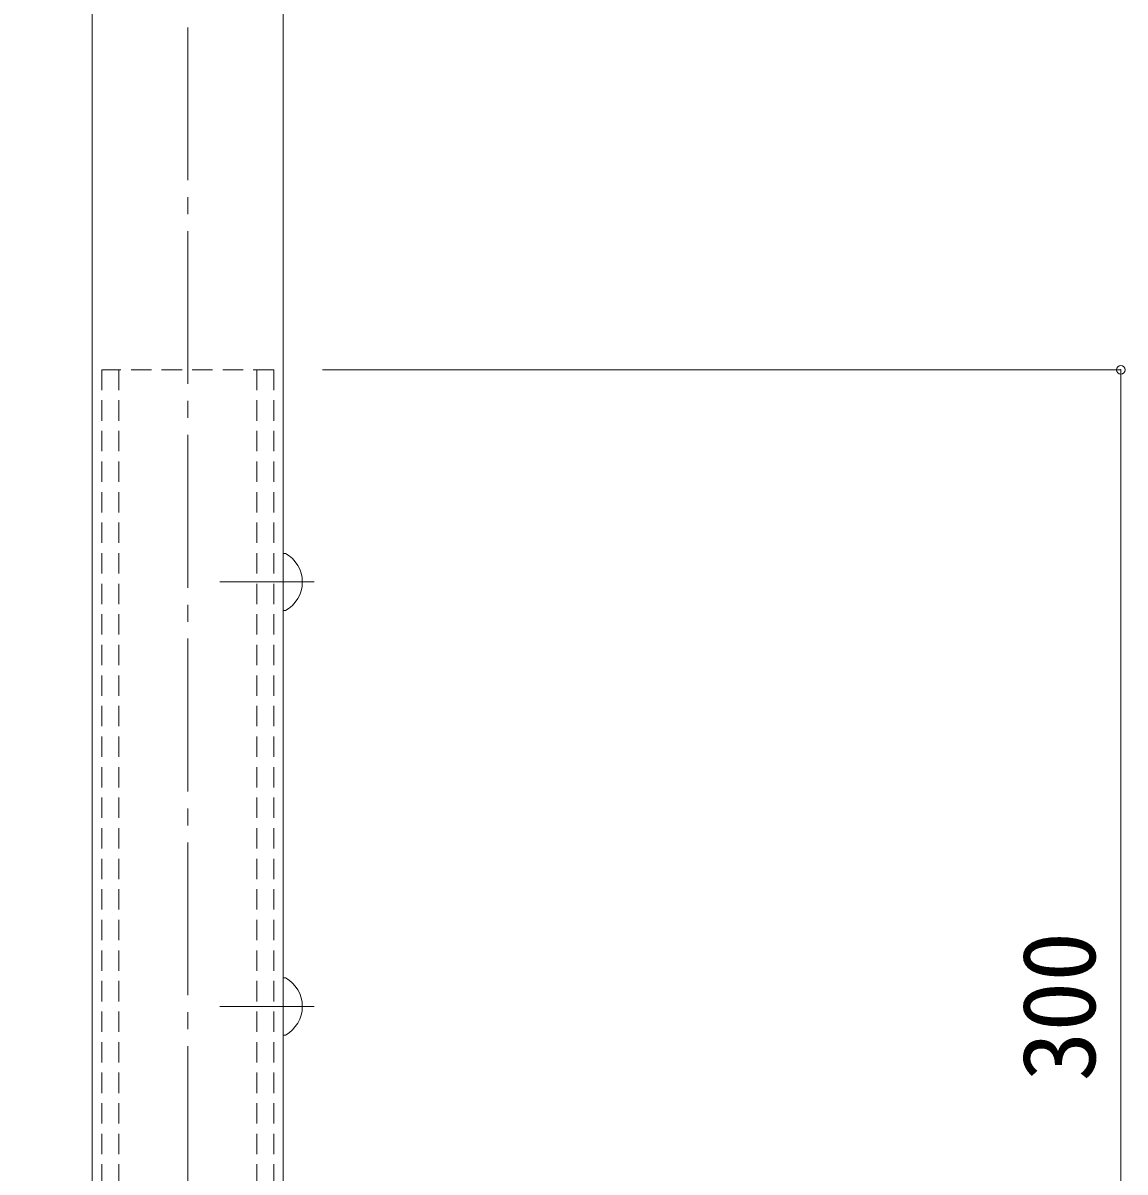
# Model space of a CAD drawing. Units: millimetres at full size; details may follow other scales. Extents: x -3501 to 3497, y -1129 to 1133.
# Drawn here: x -1471.8 to -1212.1, y -571.9 to -301.2 of the extents above; entities that cross this region are included whole.
import ezdxf
from ezdxf.enums import TextEntityAlignment as Align

# ---------------------------------------------------------------- set-up
doc = ezdxf.new("R2010")
doc.units = ezdxf.units.MM
doc.header["$LTSCALE"] = 4
doc.header["$PDMODE"] = 32
doc.header["$PDSIZE"] = 2
doc.linetypes.add('CHAIN2', pattern=[12, 9, -1, 1, -1])
doc.linetypes.add('DASHED1', pattern=[1.8, 1.2, -0.6])
for name, color, linetype, lineweight in [('0-0_0', 7, 'Continuous', 18), ('0-1_1手摺寸法', 3, 'Continuous', 18), ('0-4_2躯体線', 4, 'Continuous', 9), ('0-5_3中心線', 2, 'CHAIN2', 18), ('1-0_アンカー', 4, 'Continuous', 9)]:
    doc.layers.add(name, color=color, linetype=linetype, lineweight=lineweight)
doc.styles.add('ＭＳ ゴシック', font='')
doc.styles.get('ＭＳ ゴシック').set_extended_font_data('MS Gothic')

msp = doc.modelspace()

# ---------------------------------------------------------------- linework, layer by layer
at = {"layer": '0-0_0'}
for points in [[(-1455.443, 162.385), (-1455.443, -634.288), (-1471.778, -636.808)], [(-1410.443, 162.385), (-1410.443, -634.288), (-1394.131, -636.795)]]:
    msp.add_lwpolyline(points, dxfattribs=at)
at = {"layer": '0-1_1手摺寸法'}
for p, q in [((-1401.193, -382.892), (-1213.057, -382.892)), ((-1213.057, -382.892), (-1213.057, -682.892)), ((-1213.057, -678.292), (-1213.057, -387.492))]:
    msp.add_line(p, q, dxfattribs=at)
msp.add_point((-1213.057, -382.892), dxfattribs=at)
at = {"layer": '0-4_2躯体線'}
for p, q in [((-1410.443, -439.642), (-1410.443, -426.142)), ((-1409.943, -426.142), (-1410.443, -426.142)), ((-1425.384, -432.892), (-1403.127, -432.892)), ((-1409.943, -439.642), (-1410.443, -439.642)), ((-1410.443, -539.642), (-1410.443, -526.142)), ((-1409.943, -526.142), (-1410.443, -526.142)), ((-1425.384, -532.892), (-1403.127, -532.892)), ((-1409.943, -539.642), (-1410.443, -539.642))]:
    msp.add_line(p, q, dxfattribs=at)
for centre in [(-1413.638, -432.892), (-1413.638, -532.892)]:
    msp.add_arc(centre, 7.695, 298.699, 61.301, dxfattribs=at)
at = {"layer": '0-5_3中心線'}
msp.add_line((-1432.943, 225.758), (-1432.943, -842.622), dxfattribs=at)
at = {"layer": '1-0_アンカー', "linetype": 'DASHED1'}
for p, q in [((-1453.193, -382.892), (-1453.193, -682.892)), ((-1412.693, -382.892), (-1453.193, -382.892)), ((-1449.193, -382.892), (-1449.193, -682.892)), ((-1416.693, -382.892), (-1416.693, -682.892)), ((-1412.693, -382.892), (-1412.693, -682.892))]:
    msp.add_line(p, q, dxfattribs=at)

# ---------------------------------------------------------------- texts
at = {"layer": '0-1_1手摺寸法', "style": 'ＭＳ ゴシック'}
msp.add_text('300', height=17.27, rotation=90, dxfattribs=at).set_placement((-1213.876, -550.557), align=Align.BOTTOM_LEFT)

doc.saveas('drawing.dxf')
